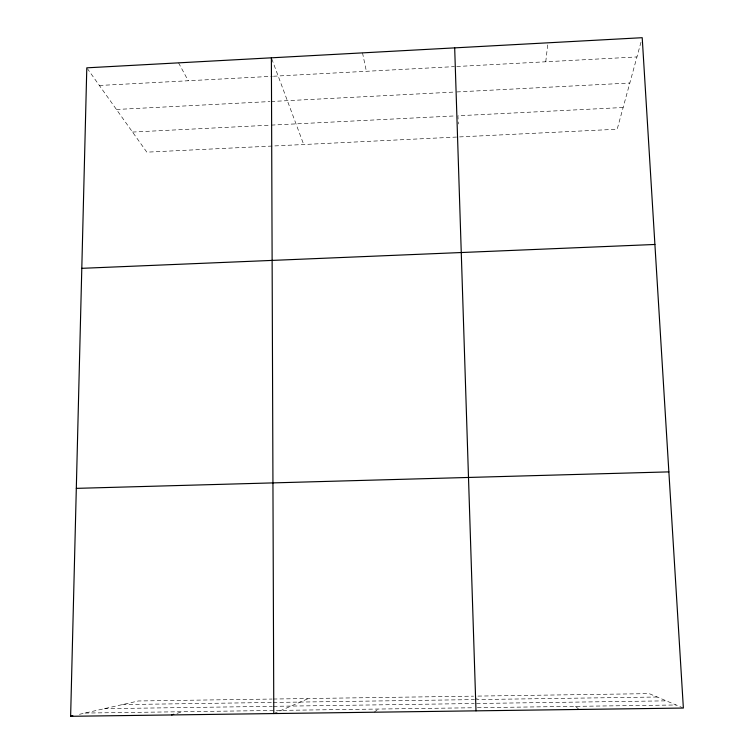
<?xml version="1.0" encoding="UTF-8"?>
<svg xmlns="http://www.w3.org/2000/svg" width="754" height="754" viewBox="0 0 754 754"><rect width="100%" height="100%" fill="white"/><g stroke="black" fill="none" stroke-linecap="round" stroke-linejoin="round"><path stroke-width="0.57" stroke-dasharray="3.77 2.83" d="M545.764 61.771L547.913 42.818M640.975 42.224L617.187 129.226L458.932 136.945M374.267 712.21L378.093 709.052M273.787 713.567L308.443 698.524M177.011 713.331L182.449 711.719M79.453 714.302L138.359 700.975L272.137 699.052M99.358 85.475L272.317 76.295M273.485 76.229L454.398 66.625M456.745 66.503L636.951 56.936M116.446 109.471L269.941 101.564M271.101 101.507L454.455 92.054M456.783 91.941L629.816 83.025M132.525 132.063L270.186 125.164M271.355 125.107L455.595 115.89M623.124 107.502L457.923 115.767L458.309 124.005M456.604 137.058L146.832 152.157L87.464 68.755M273.306 699.033L473.503 696.159M122.402 704.585L272.043 702.464M273.221 702.445L474.454 699.599M657.205 697.016L476.792 699.571L477.028 696.102L649.185 693.633L682.332 707.61M104.335 708.675L272.269 706.338M273.448 706.319L474.181 703.529M476.519 703.491L666.31 700.852M84.976 713.058L473.889 707.742M477.395 707.695L676.093 704.981M575.547 706.357L579.034 709.457M178.557 62.855L188.255 80.753M271.779 58.887L303.702 144.514M362.514 52.874L366.378 71.3"/><path stroke-width="1.13" d="M70.631 716.3L86.795 67.832L642.21 37.7L683.369 708.053L70.631 716.3L72.836 715.8M171.563 714.943L173.74 714.302M81.8 268.33L654.906 244.466M76.314 488.366L668.873 471.881M454.681 47.87L476 710.843M271.383 57.813L273.787 713.567"/></g></svg>
